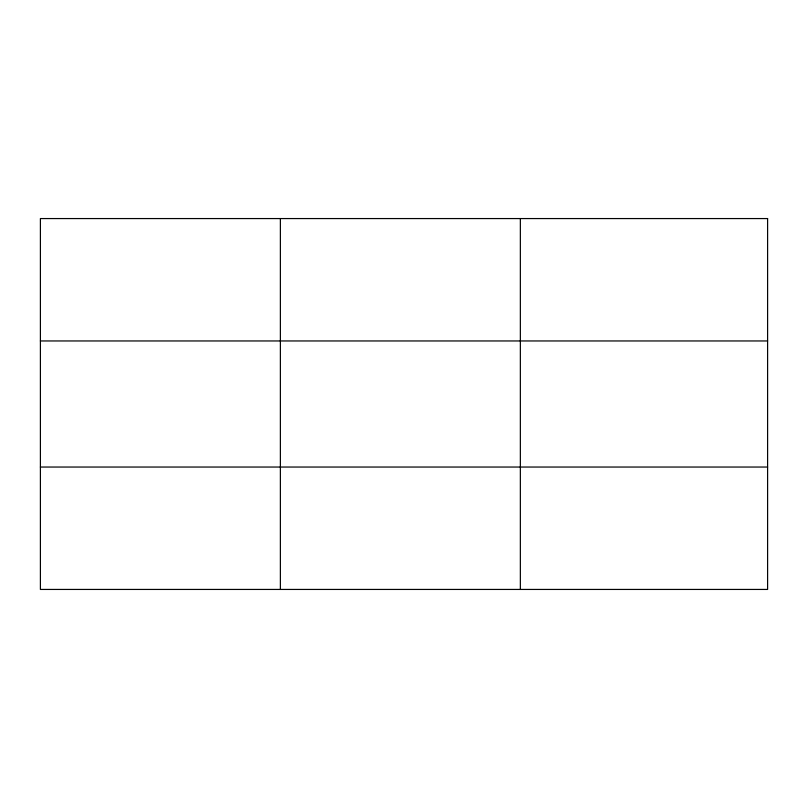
<?xml version="1.0" encoding="UTF-8"?>
<svg xmlns="http://www.w3.org/2000/svg" width="808" height="808" viewBox="0 0 808 808"><rect width="100%" height="100%" fill="white"/><g stroke="black" fill="none" stroke-linecap="round" stroke-linejoin="round"><path stroke-width="1.21" d="M280.376 589.436L280.376 218.564M520.352 589.436L520.352 218.564M40.4 340.956L767.6 340.956M40.4 467.044L767.6 467.044M767.6 218.564L40.4 218.564L40.4 589.436L767.6 589.436L767.6 218.564"/></g></svg>
